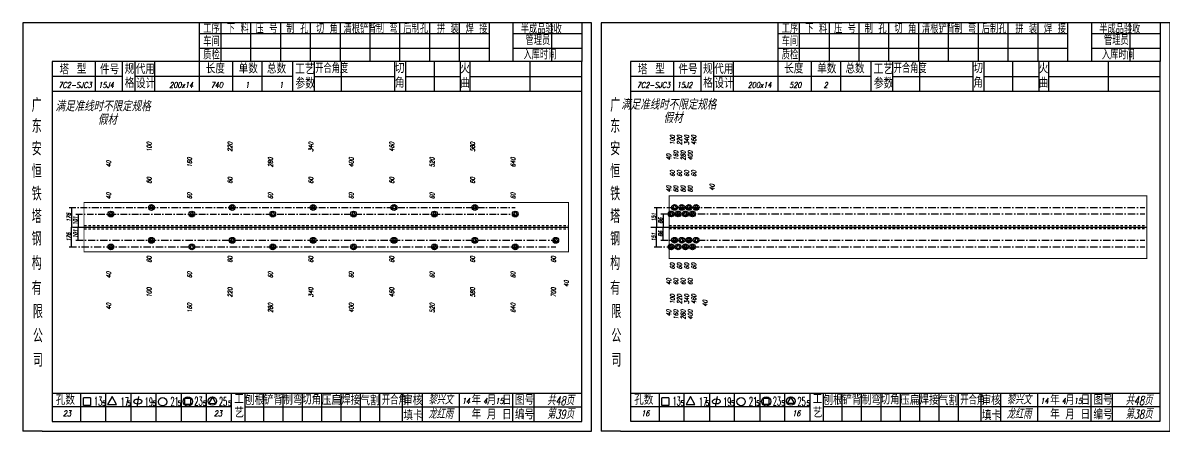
# Model space of a CAD drawing. Header units: millimetres. Extents: x -1378 to 644, y -1773 to 1979.
# Drawn here: x -1378 to -789, y -1351 to -1139 of the extents above; entities that cross this region are included whole.
import ezdxf
from ezdxf.enums import TextEntityAlignment as Align

# ---------------------------------------------------------------- set-up
doc = ezdxf.new("R2010")
doc.units = ezdxf.units.MM
doc.linetypes.add('LPY8', pattern=[0.009, 0.005, -0.004])
doc.linetypes.add('LPY9', pattern=[0.025, 0.015, -0.005, 0, -0.005])
for name, color, linetype in [('1', 7, 'Continuous'), ('2', 7, 'Continuous'), ('21', 7, 'Continuous')]:
    doc.layers.add(name, color=color, linetype=linetype)
doc.styles.add('hz', font='txt.shx', dxfattribs={"width": 0.7, "oblique": 12, "bigfont": 'hztxt.shx'})

# ---------------------------------------------------------------- blocks, each defined once
blk = doc.blocks.new('xytfsc')
at = {"color": 243}
for p, q in [((-0.0818, 0.17567), (-0.0818, -0.0355)), ((0.212, 0.17567), (-0.0818, 0.17567)), ((0.00934, 0.17567), (0.00934, 0.15571)), ((0.02044, 0.17567), (0.02044, 0.15571)), ((0.03584, 0.17567), (0.03584, 0.15571)), ((0.05124, 0.17567), (0.05124, 0.15571)), ((0.06664, 0.17567), (0.06664, 0.15571)), ((0.08204, 0.17567), (0.08204, 0.15571)), ((0.09744, 0.17567), (0.09744, 0.15571)), ((0.11284, 0.17567), (0.11284, 0.15571)), ((0.12824, 0.17567), (0.12824, 0.15571)), ((0.14364, 0.17567), (0.14364, 0.15571)), ((0.15904, 0.17567), (0.15904, 0.15571)), ((0.15904, 0.17567), (0.15904, 0.15571)), ((0.17139, 0.17567), (0.17139, 0.1557)), ((0.19125, 0.17567), (0.19125, 0.1557)), ((0.20692, 0.17567), (0.20692, 0.1557)), ((0.212, 0.1457), (0.212, 0.17567)), ((0.15904, 0.16991), (0.00934, 0.16991)), ((0.20692, 0.16991), (0.17139, 0.16991)), ((0.15904, 0.16238), (0.00934, 0.16238)), ((0.20692, 0.16238), (0.17139, 0.16238)), ((-0.0667, 0.1557), (-0.0667, -0.03042)), ((0.20692, 0.1557), (-0.0667, 0.1557)), ((-0.04446, 0.15571), (-0.04446, 0.14021)), ((-0.01376, 0.15577), (-0.01376, 0.14027)), ((0.00934, 0.15571), (0.00934, 0.14021)), ((0.02657, 0.1558), (0.02657, 0.1403)), ((0.0417, 0.1558), (0.0417, 0.1403)), ((0.05749, 0.1557), (0.05749, 0.1402)), ((0.06861, 0.1557), (0.06861, 0.1402)), ((0.08265, 0.1557), (0.08265, 0.1402)), ((0.1101, 0.1557), (0.1101, 0.1402)), ((0.11589, 0.1557), (0.11589, 0.1402)), ((0.13059, 0.1557), (0.13059, 0.1402)), ((0.14414, 0.1557), (0.14414, 0.1402)), ((0.14915, 0.1557), (0.14915, 0.1402)), ((0.18007, 0.1557), (0.18007, 0.1402)), ((0.20692, -0.03042), (0.20692, 0.1557)), ((-0.03023, 0.14789), (-0.0667, 0.14789)), ((0.05749, 0.14795), (-0.02369, 0.14795)), ((0.06861, 0.14795), (0.1101, 0.14795)), ((0.11589, 0.14795), (0.14414, 0.14795)), ((0.14915, 0.14795), (0.2071, 0.14795)), ((0.212, -0.0355), (0.212, 0.1457)), ((0.2071, 0.1402), (-0.0667, 0.1402)), ((-0.0667, -0.0158), (0.20692, -0.0158)), ((-0.05193, -0.0158), (-0.05193, -0.03042)), ((-0.03893, -0.03042), (-0.03893, -0.0158)), ((-0.03572, -0.0176), (-0.03801, -0.0217)), ((-0.03347, -0.02167), (-0.03572, -0.0176)), ((-0.02593, -0.0158), (-0.02593, -0.03042)), ((-0.02201, -0.0176), (-0.02294, -0.02301)), ((-0.01293, -0.03042), (-0.01293, -0.0158)), ((0.00007, -0.0158), (0.00007, -0.03042)), ((0.01307, -0.03028), (0.01307, -0.0158)), ((0.04269, -0.03037), (0.04269, -0.0157)), ((0.05269, -0.03037), (0.05269, -0.0157)), ((0.06269, -0.03037), (0.06269, -0.0157)), ((0.07269, -0.03037), (0.07269, -0.0157)), ((0.08269, -0.03037), (0.08269, -0.0157)), ((0.09269, -0.03037), (0.09269, -0.0157)), ((0.10269, -0.03037), (0.10269, -0.0157)), ((0.1144, -0.03054), (0.1144, -0.01587)), ((0.12461, -0.03053), (0.12461, -0.01587)), ((0.14378, -0.03042), (0.14378, -0.01576)), ((0.17132, -0.03045), (0.17132, -0.01578)), ((0.18234, -0.03043), (0.18234, -0.01576)), ((0.02607, -0.02298), (-0.0667, -0.02298)), ((-0.05048, -0.02216), (-0.05048, -0.01823)), ((-0.04687, -0.01823), (-0.05048, -0.01823)), ((-0.04687, -0.02216), (-0.05048, -0.02216)), ((-0.04687, -0.01823), (-0.04687, -0.02216)), ((-0.038, -0.02172), (-0.03348, -0.02172)), ((0.00483, -0.01861), (0.00194, -0.01861)), ((0.00194, -0.02176), (0.00194, -0.01861)), ((0.00483, -0.02176), (0.00194, -0.02176)), ((0.00483, -0.01861), (0.00483, -0.02176)), ((0.01611, -0.01776), (0.01429, -0.02104)), ((0.01431, -0.02109), (0.01795, -0.02108)), ((0.01792, -0.02102), (0.01611, -0.01776)), ((0.03294, -0.02282), (0.20692, -0.02282)), ((-0.0667, -0.03042), (0.20692, -0.03042)), ((-0.0718, -0.0355), (-0.0818, -0.0355)), ((-0.0718, -0.0355), (0.212, -0.0355))]:
    blk.add_line(p, q, dxfattribs=at)
at = {"color": 25}
for p, q in [((-0.03023, 0.14014), (-0.03023, 0.15564)), ((-0.0237, 0.14025), (-0.0237, 0.15575)), ((0.02607, -0.03028), (0.02607, -0.01568)), ((0.03298, -0.03049), (0.03298, -0.01589))]:
    blk.add_line(p, q, dxfattribs=at)
at = {"color": 243}
for centre, radius in [((-0.00958, -0.02025), 0.00218), ((0.00341, -0.02014), 0.00237), ((0.0161, -0.01993), 0.00218)]:
    blk.add_circle(centre, radius, dxfattribs=at)
blk.add_ellipse((-0.02237, -0.02016), major_axis=(-0.00206, -0.00014), ratio=0.631198, dxfattribs=at)
at = {"color": 243, "style": 'hz'}
for s, height, width, p in [('工序', 0.0045, 0.7, (0.01141, 0.17026)), ('下 料', 0.0045, 0.7, (0.0236, 0.17026)), ('压 号', 0.0045, 0.7, (0.03845, 0.17026)), ('制 孔', 0.0045, 0.7, (0.05426, 0.17026)), ('切 角', 0.0045, 0.7, (0.0696, 0.17026)), ('清根铲背 ', 0.0045, 0.7, (0.08385, 0.17026)), (' 制 弯', 0.0045, 0.7, (0.09772, 0.17026)), (' 后制孔', 0.0045, 0.7, (0.11191, 0.17026)), ('拼 装', 0.0045, 0.7, (0.13207, 0.17026)), (' 焊 接', 0.0045, 0.7, (0.14407, 0.17026)), ('半成品验收', 0.0045, 0.7, (0.17541, 0.17009)), ('车间', 0.0045, 0.7, (0.01141, 0.16365)), ('管理员', 0.0045, 0.7, (0.17787, 0.16428)), ('质检', 0.0045, 0.7, (0.01141, 0.15676)), ('入库时间', 0.0045, 0.7, (0.17677, 0.15681)), ('工艺', 0.0056, 0.7, (0.0588, 0.14906)), ('开合角度', 0.0045, 0.7, (0.06923, 0.14974)), ('参数', 0.0056, 0.7, (0.05897, 0.14164)), ('广', 0.007, 0.7, (-0.0772, 0.1296)), ('东', 0.007, 0.7, (-0.0772, 0.11874)), ('安', 0.007, 0.7, (-0.0772, 0.10709)), ('恒', 0.007, 0.7, (-0.0772, 0.09543)), ('铁', 0.007, 0.7, (-0.0772, 0.08376)), ('塔', 0.007, 0.7, (-0.0772, 0.07209)), ('钢', 0.007, 0.7, (-0.0772, 0.06049)), ('构', 0.007, 0.7, (-0.0772, 0.04788)), ('有', 0.007, 0.7, (-0.0772, 0.035)), ('限', 0.007, 0.7, (-0.07659, 0.02293)), ('公', 0.007, 0.7, (-0.07659, 0.01032)), ('司', 0.007, 0.7, (-0.07659, -0.00223)), ('开合角', 0.0045, 0.7, (0.10368, -0.02179)), ('13', 0.0045, 0.5, (-0.04503, -0.02227)), ('5', 0.00269, 0.6, (-0.04077, -0.02242)), ('17', 0.0045, 0.5, (-0.0313, -0.02254)), ('5', 0.00269, 0.6, (-0.02777, -0.02242)), ('19', 0.0045, 0.5, (-0.01885, -0.0226)), ('5', 0.00269, 0.6, (-0.01477, -0.02242)), ('21', 0.0045, 0.5, (-0.00553, -0.02238)), ('5', 0.00269, 0.6, (-0.00177, -0.02242)), ('23', 0.0045, 0.5, (0.00679, -0.02228)), ('5', 0.00269, 0.6, (0.01123, -0.02242)), ('25', 0.0045, 0.5, (0.01952, -0.02242)), ('5', 0.00269, 0.6, (0.02423, -0.02242))]:
    blk.add_text(s, height=height, dxfattribs=dict(at, width=width)).set_placement(p)
for s, height, p in [('塔', 0.0045, (-0.06291, 0.14913)), ('型', 0.0045, (-0.0539, 0.14943)), ('单数', 0.0045, (0.02972, 0.14955)), ('总数', 0.0045, (0.04431, 0.14954)), ('孔数', 0.0045, (-0.06478, -0.02179)), ('压扁', 0.0048, (0.07253, -0.02192)), ('气割', 0.0048, (0.09248, -0.0221)), ('图号', 0.0045, (0.1724, -0.0218)), ('编号', 0.0045, (0.1724, -0.0293))]:
    blk.add_text(s, height=height, dxfattribs=at).set_placement(p)
at = {"color": 25, "style": 'hz'}
for s, p in [('件号', (-0.04194, 0.14917)), ('规', (-0.02923, 0.14934)), ('代用', (-0.02348, 0.14927)), ('长度', (0.01268, 0.14955)), ('切', (0.11039, 0.14973)), ('火', (0.14418, 0.14957)), ('格', (-0.02915, 0.14213)), ('设计', (-0.02335, 0.14189)), ('角', (0.11039, 0.14223)), ('曲', (0.14418, 0.14207)), ('工', (0.02741, -0.02128)), ('刨根', (0.03296, -0.02187)), ('铲背', (0.04269, -0.02169)), ('制弯', (0.05274, -0.02179)), ('切角', (0.06243, -0.02161)), ('焊接', (0.08256, -0.02181)), ('审核', (0.11462, -0.022)), ('年', (0.15005, -0.0217)), ('月', (0.15785, -0.02184)), ('日', (0.16576, -0.02182)), ('艺', (0.02749, -0.02838)), ('填卡', (0.1148, -0.02977)), ('年', (0.15005, -0.02918)), ('月', (0.15785, -0.02932)), ('日', (0.16576, -0.0293))]:
    blk.add_text(s, height=0.0045, dxfattribs=at).set_placement(p)
blk = doc.blocks.new('li8')
at = {"layer": '21', "color": 7, "linetype": 'LPY8'}
blk.add_line((0, 0), (1, 0), dxfattribs=at)
blk = doc.blocks.new('do')
at = {"color": 211}
for p, q in [((-0.72, -0.41), (0, 0.83)), ((0, 0.83), (0.72, -0.41)), ((-0.72, -0.41), (0.72, -0.41))]:
    blk.add_line(p, q, dxfattribs=at)
blk.add_circle((0, 0), 1, dxfattribs=at)
blk = doc.blocks.new('li9')
at = {"layer": '21', "color": 210, "linetype": 'LPY9'}
blk.add_line((0, 0), (1, 0), dxfattribs=at)

msp = doc.modelspace()

# ---------------------------------------------------------------- linework, layer by layer
at = {"layer": '2', "color": 7}
for p, q in [((-1353.0803, -1234.9731), (-1353.0803, -1245.1731)), ((-1349.6803, -1238.3731), (-1349.6803, -1245.1731)), ((-1353.0803, -1255.3731), (-1353.0803, -1245.1731)), ((-1352.6803, -1245.1731), (-1286.6803, -1245.1731)), ((-1352.6803, -1245.1731), (-1286.6803, -1245.1731)), ((-1349.6803, -1251.9731), (-1349.6803, -1245.1731)), ((-1346.6803, -1245.1731), (-1096.4803, -1245.1731)), ((-1044.4803, -1245.1391), (-797.6803, -1245.1391))]:
    msp.add_line(p, q, dxfattribs=at)
at = {"layer": '2', "color": 134}
for p, q in [((-1050.8803, -1234.9391), (-1050.8803, -1245.1391)), ((-1047.4803, -1238.3391), (-1047.4803, -1245.1391)), ((-1053.8803, -1245.1391), (-984.4803, -1245.1391)), ((-1053.8803, -1245.1391), (-984.4803, -1245.1391)), ((-1050.8803, -1255.3391), (-1050.8803, -1245.1391)), ((-1047.4803, -1251.9391), (-1047.4803, -1245.1391))]:
    msp.add_line(p, q, dxfattribs=at)
at = {"layer": '2', "color": 7, "const_width": 0.5}
for points in [[(-1346.6803, -1232.3731), (-1096.4803, -1232.3731), (-1096.4803, -1257.9731), (-1346.6803, -1257.9731)], [(-1044.4803, -1228.9391), (-797.6803, -1228.9391), (-797.6803, -1261.3391), (-1044.4803, -1261.3391)]]:
    msp.add_lwpolyline(points, close=True, dxfattribs=at)

# ---------------------------------------------------------------- block references
at = {"color": 134, "xscale": 1000, "yscale": 1000, "zscale": 1000}
msp.add_blockref('xytfsc', (-997.6803, -1315.1391), dxfattribs=at)
at = {"layer": '1', "color": 7}
for name, p, xscale, yscale, zscale in [('xytfsc', (-1296.4803, -1315.1731), 1000, 1000, 1000), ('li9', (-1354.2803, -1234.9731), 230.386782608696, 230.386782608696, 230.386782608696), ('do', (-1332.7561, -1238.3731), 1.5, 1.5, 1.5), ('do', (-1311.8698, -1234.9731), 1.5, 1.5, 1.5), ('do', (-1290.9836, -1238.3731), 1.5, 1.5, 1.5), ('do', (-1270.0973, -1234.9731), 1.5, 1.5, 1.5), ('do', (-1249.211, -1238.3731), 1.5, 1.5, 1.5), ('do', (-1228.3248, -1234.9731), 1.5, 1.5, 1.5), ('do', (-1207.4385, -1238.3731), 1.5, 1.5, 1.5), ('do', (-1186.5523, -1234.9731), 1.5, 1.5, 1.5), ('do', (-1165.666, -1238.3731), 1.5, 1.5, 1.5), ('do', (-1144.7797, -1234.9731), 1.5, 1.5, 1.5), ('do', (-1123.8935, -1238.3731), 1.5, 1.5, 1.5), ('li9', (-1052.0803, -1234.9391), 253.325905777391, 253.3259057773911, 253.325905777391), ('do', (-1043.4491, -1238.3391), 1.499999999999946, 1.500000000000057, 1.5), ('do', (-1041.5991, -1234.9391), 1.499999999999946, 1.500000000000057, 1.5), ('do', (-1039.7491, -1238.3391), 1.499999999999946, 1.500000000000057, 1.5), ('do', (-1037.8991, -1234.9391), 1.499999999999946, 1.500000000000057, 1.5), ('do', (-1036.0491, -1238.3391), 1.499999999999946, 1.500000000000057, 1.5), ('do', (-1034.1991, -1234.9391), 1.499999999999946, 1.500000000000057, 1.5), ('do', (-1032.3491, -1238.3391), 1.499999999999946, 1.500000000000057, 1.5), ('do', (-1030.4991, -1234.9391), 1.499999999999946, 1.500000000000057, 1.5), ('li9', (-1350.8803, -1238.3731), 226.986782608696, 226.986782608696, 226.986782608696), ('li9', (-1048.6803, -1238.3391), 249.9259057773911, 249.9259057773919, 249.925905777391), ('li9', (-1354.2803, -1255.3731), 251.273043478261, 251.273043478261, 251.273043478261), ('li9', (-1350.8803, -1251.9731), 247.873043478261, 247.873043478261, 247.873043478261), ('do', (-1332.7561, -1255.3731), 1.5, 1.5, 1.5), ('do', (-1311.8698, -1251.9731), 1.5, 1.5, 1.5), ('do', (-1290.9836, -1255.3731), 1.5, 1.5, 1.5), ('do', (-1270.0973, -1251.9731), 1.5, 1.5, 1.5), ('do', (-1249.211, -1255.3731), 1.5, 1.5, 1.5), ('do', (-1228.3248, -1251.9731), 1.5, 1.5, 1.5), ('do', (-1207.4385, -1255.3731), 1.5, 1.5, 1.5), ('do', (-1186.5523, -1251.9731), 1.5, 1.5, 1.5), ('do', (-1165.666, -1255.3731), 1.5, 1.5, 1.5), ('do', (-1144.7797, -1251.9731), 1.5, 1.5, 1.5), ('do', (-1123.8935, -1255.3731), 1.5, 1.5, 1.5), ('do', (-1103.0072, -1251.9731), 1.5, 1.5, 1.5), ('li9', (-1052.0803, -1255.3391), 253.325905777391, 253.3259057773911, 253.325905777391), ('li9', (-1048.6803, -1251.9391), 249.9259057773911, 249.9259057773919, 249.925905777391), ('do', (-1043.4491, -1255.3391), 1.499999999999946, 1.500000000000057, 1.5), ('do', (-1041.5991, -1251.9391), 1.499999999999946, 1.500000000000057, 1.5), ('do', (-1039.7491, -1255.3391), 1.499999999999946, 1.500000000000057, 1.5), ('do', (-1037.8991, -1251.9391), 1.499999999999946, 1.500000000000057, 1.5), ('do', (-1036.0491, -1255.3391), 1.499999999999946, 1.500000000000057, 1.5), ('do', (-1034.1991, -1251.9391), 1.499999999999946, 1.500000000000057, 1.5), ('do', (-1032.3491, -1255.3391), 1.499999999999946, 1.500000000000057, 1.5), ('do', (-1030.4991, -1251.9391), 1.499999999999946, 1.500000000000057, 1.5)]:
    msp.add_blockref(name, p, dxfattribs=dict(at, xscale=xscale, yscale=yscale, zscale=zscale))
at = {"layer": '2', "color": 7}
for p, xscale, yscale, zscale in [((-1346.6803, -1244.3731), 250.2, 250.2, 250.2), ((-1346.6803, -1245.9731), 250.2, 250.2, 250.2), ((-1044.4803, -1244.3391), 246.8, 246.8000000000004, 246.8), ((-1044.4803, -1245.9391), 246.8, 246.8000000000004, 246.8)]:
    msp.add_blockref('li8', p, dxfattribs=dict(at, xscale=xscale, yscale=yscale, zscale=zscale))

# ---------------------------------------------------------------- texts
at = {"color": 134, "style": 'hz', "oblique": 12, "width": 0.7}
for s, p in [('满足准线时不限定规格', (-1020.1334, -1184.3915, 0.0422)), ('满足准线时不限定规格', (-1312.316, -1185.2827, 0.0422)), ('假材', (-1329.6807, -1192.1929, 0.0422)), ('假材', (-1037.4981, -1191.3017, 0.0422))]:
    msp.add_text(s, height=5.4, dxfattribs=at).set_placement(p, align=Align.RIGHT)
at = {"layer": '1', "color": 7, "style": 'hz', "oblique": 12, "width": 0.7}
for s, height, p in [('7C2-SJC3', 3, (-1351.2803, -1173.1731)), ('15J4', 3, (-1335.2803, -1173.1731)), (' 200x14', 3, (-1297.5803, -1173.1731)), ('740', 3, (-1278.0803, -1173.1731)), ('1', 3, (-1262.3803, -1173.1731)), ('1', 3, (-1244.8252, -1173.1731)), ('7C2-SJC3', 3, (-1052.4803, -1173.1391)), ('黎兴文', 4.5, (-1162.4803, -1336.7731)), ('黎兴文', 4.5, (-863.6803, -1336.7391)), ('14', 3, (-1149.3803, -1336.5731)), ('4', 3, (-1139.3803, -1336.5731)), ('15', 3, (-1132.0803, -1336.5731)), ('14', 3, (-850.5803, -1336.5391)), ('4', 3, (-840.5803, -1336.5391)), ('15', 3, (-833.2803, -1336.5391)), ('23', 3, (-1355.4803, -1342.9731)), ('23', 3, (-1277.4803, -1342.9731)), ('龙红雨', 4.5, (-1162.4803, -1344.1731)), ('16', 3, (-1056.6803, -1342.9391)), ('16', 3, (-978.6803, -1342.9391)), ('龙红雨', 4.5, (-863.6803, -1344.1391))]:
    msp.add_text(s, height=height, dxfattribs=at).set_placement(p, align=Align.CENTER)
at = {"layer": '1', "color": 134, "style": 'hz', "oblique": 12, "width": 0.7}
for s, p in [('15J2', (-1036.4803, -1173.1391)), (' 200x14', (-998.7803, -1173.1391)), ('520', (-979.2803, -1173.1391)), ('2', (-963.5803, -1173.1391))]:
    msp.add_text(s, height=3, dxfattribs=at).set_placement(p, align=Align.CENTER)
at = {"layer": '1', "color": 7, "style": 'hz', "oblique": 12, "width": 0.7}
for s, p in [('100', (-1311.8698, -1206.1731)), ('220', (-1270.0973, -1206.1731)), ('340', (-1228.3248, -1206.1731)), ('460', (-1186.5523, -1206.1731)), ('580', (-1144.7797, -1206.1731)), ('100', (-1041.5991, -1202.6391)), ('220', (-1037.8991, -1202.6391)), ('340', (-1034.1991, -1202.6391)), ('460', (-1030.4991, -1202.6391)), ('40', (-1043.4491, -1210.6391)), ('160', (-1039.7491, -1210.6391)), ('280', (-1036.0491, -1210.6391)), ('400', (-1032.3491, -1210.6391)), ('40', (-1332.7561, -1214.1731)), ('160', (-1290.9836, -1214.1731)), ('280', (-1249.211, -1214.1731)), ('400', (-1207.4385, -1214.1731)), ('520', (-1165.666, -1214.1731)), ('640', (-1123.8935, -1214.1731)), ('60', (-1311.8698, -1222.6731)), ('60', (-1270.0973, -1222.6731)), ('60', (-1228.3248, -1222.6731)), ('60', (-1186.5523, -1222.6731)), ('60', (-1144.7797, -1222.6731)), ('60', (-1041.5991, -1219.1391)), ('60', (-1037.8991, -1219.1391)), ('60', (-1034.1991, -1219.1391)), ('60', (-1030.4991, -1219.1391)), ('40', (-1043.4491, -1227.1391)), ('60', (-1039.7491, -1227.1391)), ('60', (-1036.0491, -1227.1391)), ('60', (-1032.3491, -1227.1391)), ('40', (-1332.7561, -1230.6731)), ('60', (-1290.9836, -1230.6731)), ('60', (-1249.211, -1230.6731)), ('60', (-1207.4385, -1230.6731)), ('60', (-1165.666, -1230.6731)), ('60', (-1123.8935, -1230.6731))]:
    msp.add_text(s, height=2.3, rotation=90, dxfattribs=at).set_placement(p)
for s, p in [('40', (-1021.0348, -1222.899)), ('60', (-1311.8698, -1260.1731)), ('60', (-1270.0973, -1260.1731)), ('60', (-1228.3248, -1260.1731)), ('60', (-1186.5523, -1260.1731)), ('60', (-1144.7797, -1260.1731)), ('60', (-1103.0072, -1260.1731)), ('60', (-1041.5991, -1263.6391)), ('60', (-1037.8991, -1263.6391)), ('60', (-1034.1991, -1263.6391)), ('60', (-1030.4991, -1263.6391)), ('40', (-1332.7561, -1268.1731)), ('60', (-1290.9836, -1268.1731)), ('60', (-1249.211, -1268.1731)), ('60', (-1207.4385, -1268.1731)), ('60', (-1165.666, -1268.1731)), ('60', (-1123.8935, -1268.1731)), ('40', (-1096.3479, -1272.6988)), ('40', (-1043.4491, -1271.6391)), ('60', (-1039.7491, -1271.6391)), ('60', (-1036.0491, -1271.6391)), ('60', (-1032.3491, -1271.6391)), ('100', (-1311.8698, -1276.3731)), ('220', (-1270.0973, -1276.3731)), ('340', (-1228.3248, -1276.3731)), ('460', (-1186.5523, -1276.3731)), ('580', (-1144.7797, -1276.3731)), ('700', (-1103.0072, -1276.3731)), ('40', (-1332.7561, -1284.3731)), ('160', (-1290.9836, -1284.3731)), ('280', (-1249.211, -1284.3731)), ('400', (-1207.4385, -1284.3731)), ('520', (-1165.666, -1284.3731)), ('640', (-1123.8935, -1284.3731)), ('100', (-1041.5991, -1279.8391)), ('220', (-1037.8991, -1279.8391)), ('340', (-1034.1991, -1279.8391)), ('460', (-1030.4991, -1279.8391)), ('40', (-1024.7308, -1282.8815)), ('40', (-1043.4491, -1287.8391)), ('160', (-1039.7491, -1287.8391)), ('280', (-1036.0491, -1287.8391)), ('400', (-1032.3491, -1287.8391))]:
    msp.add_text(s, height=2.3, rotation=90, dxfattribs=at).set_placement(p, align=Align.RIGHT)
for s, p in [('共48页', (-1107.4803, -1337.1731)), ('共48页', (-808.6803, -1337.1391)), ('第39页', (-1107.4803, -1344.1731)), ('第38页', (-808.6803, -1344.1391))]:
    msp.add_text(s, height=4.5, dxfattribs=at).set_placement(p)
at = {"layer": '2', "color": 7, "style": 'hz', "oblique": 12, "width": 0.7}
for s, p in [('176', (-1353.5803, -1240.0731)), ('101', (-1350.1803, -1241.7731)), ('176', (-1353.5803, -1250.2731)), ('101', (-1350.1803, -1248.5731))]:
    msp.add_text(s, height=2, rotation=90, dxfattribs=at).set_placement(p, align=Align.CENTER)
at = {"layer": '2', "color": 134, "style": 'hz', "oblique": 12, "width": 0.7}
for s, p in [('151', (-1051.3803, -1240.0391)), ('86', (-1047.9803, -1241.7391)), ('151', (-1051.3803, -1250.2391)), ('86', (-1047.9803, -1248.5391))]:
    msp.add_text(s, height=2, rotation=90, dxfattribs=at).set_placement(p, align=Align.CENTER)

doc.saveas('drawing.dxf')
